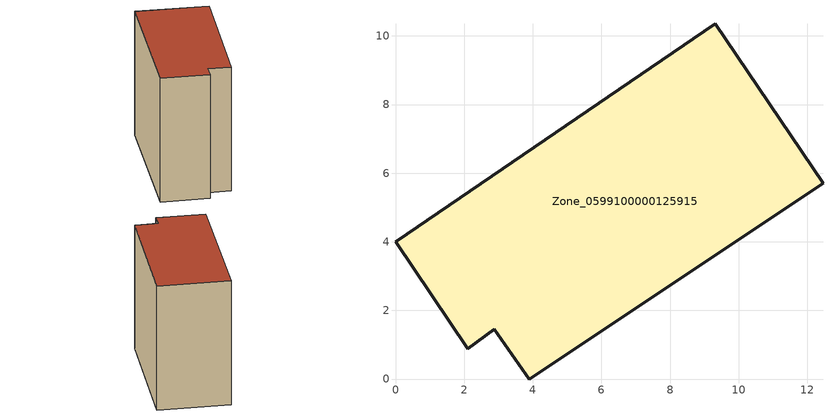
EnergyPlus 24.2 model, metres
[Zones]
Zone_0599100000125915
 floor ground (C_G): 2.87,1.45 2.11,0.88 0,4 9.32,10.35 12.46,5.7 3.89,0 z0
 wall outside (C_F): 9.32,10.35 0,4 2.11,0.88 2.87,1.45 3.89,0 12.46,5.7 9.32,10.35 z0:10.23
 roof outside (C_R): 3.89,0 12.46,5.7 9.32,10.35 0,4 2.11,0.88 2.87,1.45 z10.23
[BUILDING]
Pand.0599100000125915: North Axis=0; Terrain=City; Loads Convergence Tolerance Value=0.04; Temperature Convergence Tolerance Value=0.4; Solar Distribution=FullExterior; Maximum Number of Warmup Days=25; Minimum Number of Warmup Days=1
[Site:Location]
Rotterdam.The.Hague.AP_ZH_NLD Design_Conditions: Latitude=51.96; Longitude=4.45; Time Zone=1; Elevation=-4.5
[SITE:GROUNDTEMPERATURE:BUILDINGSURFACE]
18, 18, 18, 18, 18, 18, 18, 18, 18, 18, 18, 18
[MATERIAL] Thermal Absorptance=0.9; Solar Absorptance=0.7; Visible Absorptance=0.7
Name | Roughness | Thickness | Conductivity | Density | Specific Heat
G.TI.1946 | MediumSmooth | 0.15 | 1 | 540 | 1210
F.TI.1946 | Rough | 0.3 | 0.857143 | 1920 | 840
R.TI.1946 | MediumRough | 0.2 | 0.1 | 1500 | 1000
[CONSTRUCTION]
C_G: G.TI.1946
C_F: F.TI.1946
C_R: R.TI.1946
[ZONE]
Zone_0599100000125915: Type=1; Multiplier=1; Ceiling Height=Autocalculate; Volume=Autocalculate; Floor Area=autocalculate; Part of Total Floor Area=Yes
[ZONEINFILTRATION:DESIGNFLOWRATE]
Infil_Zone_0599100000125915: Zone or ZoneList or Space or SpaceList=Zone_0599100000125915; Schedule=AlwaysOn; Design Flow Rate Calculation Method=Flow/Area; Flow Rate per Floor Area=0.003; Constant Term Coefficient=1; Temperature Term Coefficient=0; Velocity Term Coefficient=0; Velocity Squared Term Coefficient=0
[HVACTEMPLATE:ZONE:IDEALLOADSAIRSYSTEM]
Zone_0599100000125915: Maximum Heating Supply Air Temperature=50; Minimum Cooling Supply Air Temperature=13; Maximum Heating Supply Air Humidity Ratio=0.0156; Minimum Cooling Supply Air Humidity Ratio=0.0077; Heating Limit=NoLimit; Cooling Limit=NoLimit; Dehumidification Control Type=ConstantSensibleHeatRatio; Cooling Sensible Heat Ratio=0.7; Dehumidification Setpoint=60; Humidification Control Type=None; Humidification Setpoint=30; Outdoor Air Method=None; Outdoor Air Flow Rate per Person=0.00944; Outdoor Air Flow Rate per Zone Floor Area=0; Outdoor Air Flow Rate per Zone=0; Demand Controlled Ventilation Type=None; Outdoor Air Economizer Type=NoEconomizer; Heat Recovery Type=None; Sensible Heat Recovery Effectiveness=0.7; Latent Heat Recovery Effectiveness=0.65
[ZONECONTROL:THERMOSTAT]
ThermostatControl_Zone_0599100000125915: Zone or ZoneList=Zone_0599100000125915; Control Type Schedule=DualSetpointControlType; Control 1=Thermostat_Zone_0599100000125915; Temperature Difference Between Cutout And Setpoint=0
[THERMOSTATSETPOINT:DUALSETPOINT]
Thermostat_Zone_0599100000125915: Heating Setpoint Temperature Schedule=HeatingSetpoint_Zone_0599100000125915; Cooling Setpoint Temperature Schedule=CoolingSetpoint_Zone_0599100000125915
[SCHEDULE:COMPACT]
HeatingSetpoint_Zone_0599100000125915: Through: 12/31, For: AllDays, Until: 24:00, 21
CoolingSetpoint_Zone_0599100000125915: Through: 12/31, For: AllDays, Until: 24:00, 24
DualSetpointControlType: Through: 12/31, For: AllDays, Until: 24:00, 4
AlwaysOn: Through: 12/31, For: AllDays, Until: 24:00, 1
